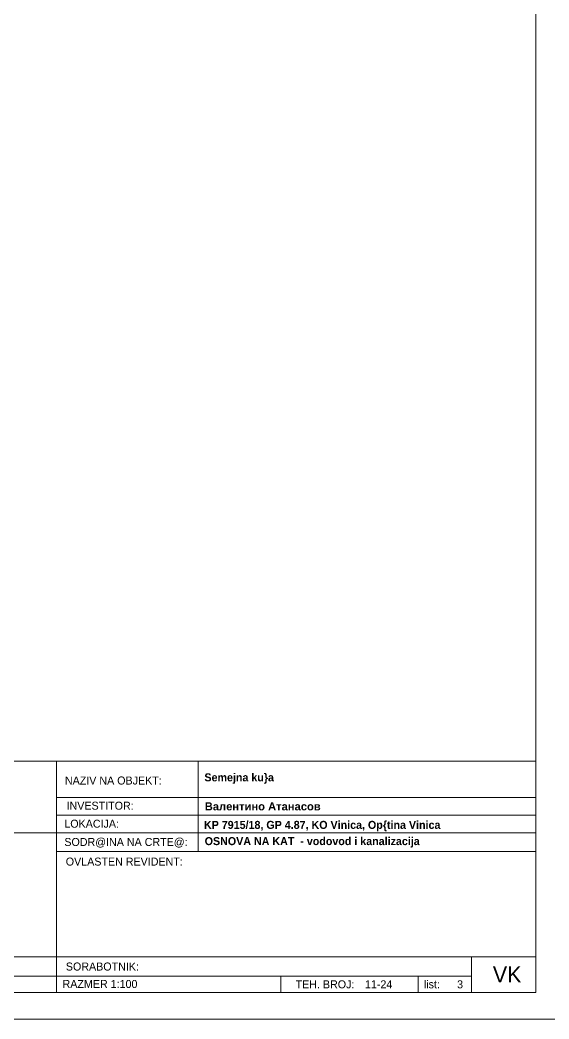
# Model space of a CAD drawing. Header units: millimetres. Extents: x -13678 to 175322, y 9978 to 39678.
# Drawn here: x 81145 to 91072, y 9978 to 28707 of the extents above; entities that cross this region are included whole.
import ezdxf

# ---------------------------------------------------------------- set-up
doc = ezdxf.new("R2010")
doc.units = ezdxf.units.MM
doc.header["$MEASUREMENT"] = 0
for name, color, linetype, lineweight in [('Lines_Pen_No__1', 7, 'Continuous', 13), ('Pecat_Pen_No__1', 7, 'Continuous', 13), ('Roofs_Pen_No__1', 7, 'Continuous', 13)]:
    doc.layers.add(name, color=color, linetype=linetype, lineweight=lineweight)
doc.styles.add('GENERATED_STYLE_5', font='')
doc.styles.get('GENERATED_STYLE_5').set_extended_font_data('MAC C Swiss cyrillic', bold=True)

msp = doc.modelspace()

# ---------------------------------------------------------------- linework, layer by layer
at = {"layer": 'Lines_Pen_No__1', "linetype": 'Continuous'}
for p, q in [((90822, 14812.3), (81833, 14812.3)), ((81833, 13120.2), (90822, 13120.2)), ((86041.9, 10781.4), (86041.9, 10477.8)), ((88615.9, 10781.4), (88615.9, 10477.8))]:
    msp.add_line(p, q, dxfattribs=at)
at = {"layer": 'Lines_Pen_No__1'}
msp.add_line((81833, 10477.8), (81833, 14812.3), dxfattribs=at)
at = {"layer": 'Lines_Pen_No__1', "linetype": 'Continuous', "flags": 128}
for points in [[(72822, 14812.3), (81833, 14812.3)], [(72822, 10477.8), (72822, 14812.3), (81833, 14812.3)], [(84489, 14812.3), (84489, 13120.2)], [(81833, 14130.7), (90822, 14130.7)], [(81833, 13800.7), (90822, 13800.7)], [(72822, 13470.7), (81833, 13470.7)], [(81833, 13470.7), (90822, 13470.7)], [(72822, 11142.3), (90822, 11142.3)], [(89615.9, 10842.3), (89615.9, 10477.8), (89615.9, 11142.3)], [(72822, 10781.4), (89615.9, 10781.4)], [(72822, 10477.8), (90822, 10477.8)]]:
    msp.add_lwpolyline(points, dxfattribs=at)
at = {"layer": 'Roofs_Pen_No__1'}
for points in [[(49322, 9977.8), (91322, 9977.8), (91322, 39677.8), (49322, 39677.8)], [(51822, 10477.8), (90822, 10477.8), (90822, 39177.8), (51822, 39177.8)]]:
    msp.add_lwpolyline(points, close=True, dxfattribs=at)

# ---------------------------------------------------------------- texts
at = {"layer": 'Pecat_Pen_No__1', "linetype": 'Continuous', "style": 'GENERATED_STYLE_5'}
for s, insert, char_height, attachment_point in [('{\\fMAC C Swiss|b0|i0|c0|p34;NAZIV NA OBJEKT:}', (82896.8, 14524), 150, 2), ('{\\fMAC C Swiss|b1|i0|c0|p34;Semejna ku\\}a}', (84605.8, 14583.3), 150, 1), ('{\\fMAC C Swiss|b0|i0|c0|p34;INVESTITOR:}', (82649, 14051.7), 150, 2), ('{\\fArial|b1|i0|c204|p34;Валентино Атанасов}', (84612.1, 14039.3), 150, 1), ('{\\fMAC C Swiss|b0|i0|c0|p34;LOKACIJA:}', (82490.2, 13714.7), 150, 2), ('\\A1;{\\fMAC C Swiss|b1|i0|c0|p34; KP 7915/18, GP 4.87, KO Vinica, Op\\{tina Vinica}', (84541.5, 13692.3), 150, 1), ('{\\fMAC C Swiss|b0|i0|c0|p34;SODR@INA NA CRTE@:}', (83133.9, 13371.8), 150, 2), ('{\\fMAC C Swiss|b1|i0|c0|p34;OSNOVA NA KAT  - vodovod i kanalizacija}', (84610.7, 13387.8), 150, 1), ('{\\fMAC C Swiss|b0|i0|c0|p34;OVLASTEN REVIDENT:}', (83102.2, 13004.2), 150, 2), ('{\\fMAC C Swiss|b0|i0|c0|p34;SORABOTNIK:}', (82691.3, 11036.8), 150, 2), ('{\\fMAC C Swiss|b0|i0|c0|p34;VK}', (90285.7, 10812.5), 300, 5), ('{\\fMAC C Swiss|b0|i0|c0|p0;\\A1;RAZMER 1:100^I}', (81944.1, 10710), 150, 1), ('{\\fMAC C Swiss|b0|i0|c0|p34;TEH. BROJ:}', (86868.5, 10703.3), 150, 2), ('{\\fMAC C Swiss|b0|i0|c0|p34;11-24}', (87618.4, 10703.3), 150, 1), ('{\\fMAC C Swiss|b0|i0|c0|p34;list:}', (88723.3, 10703.3), 150, 1)]:
    msp.add_mtext(s, dxfattribs=dict(at, insert=insert, char_height=char_height, attachment_point=attachment_point))
at = {"layer": 'Pecat_Pen_No__1', "linetype": 'Continuous', "insert": (89346.8, 10703.3), "char_height": 150, "width": 54.318, "attachment_point": 1, "style": 'GENERATED_STYLE_5'}
msp.add_mtext('{\\fMAC C Swiss|b0|i0|c0|p34;3}', dxfattribs=at)

doc.saveas('drawing.dxf')
